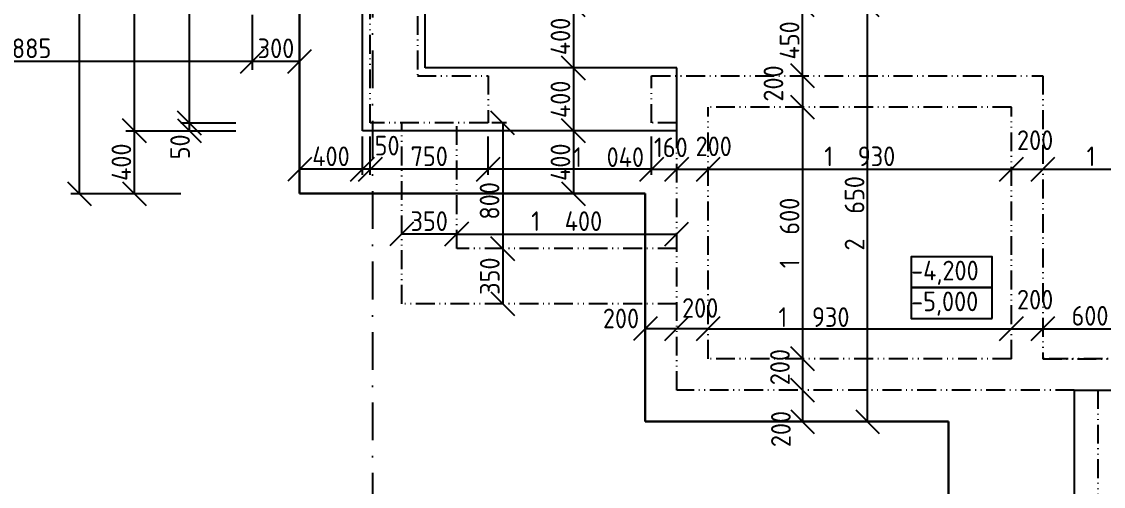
# Model space of a CAD drawing. Extents: x 4511820 to 5180432, y -1526536 to -944957.
# Drawn here: x 4987152 to 4994036, y -1490930 to -1487974 of the extents above; entities that cross this region are included whole.
import ezdxf

# ---------------------------------------------------------------- set-up
doc = ezdxf.new("R2010")
doc.units = 0
doc.header["$MEASUREMENT"] = 0
doc.linetypes.add('ACAD_ISO12W100', pattern=[22, 12, -3, 0.5, -3, 0.5, -3])
doc.linetypes.add('BODKOCIARKOVANA_3', pattern=[5.6, 3, -1.3, 0, -1.3])
doc.layers.get('0').update_dxf_attribs({"linetype": 'CONTINUOUS'})
doc.layers.get('Defpoints').update_dxf_attribs({"color": 61, "linetype": 'CONTINUOUS'})
for name, color, linetype in [('KÓTY', 4, 'CONTINUOUS'), ('MÚRY', 1, 'CONTINUOUS'), ('osi', 253, 'CONTINUOUS'), ('TENKÁ', 7, 'CONTINUOUS')]:
    doc.layers.add(name, color=color, linetype=linetype)
doc.styles.add('STYLE1', font='isocp.shx')
doc.dimstyles.new('STANDARD-50', dxfattribs={"dimtxt": 125, "dimasz": 150, "dimexe": 10, "dimexo": 200, "dimgap": 20, "dimtad": 1, "dimdsep": 46, "dimlunit": 6, "dimtxsty": 'STYLE1', "dimblk1": 'OBLIQUE', "dimblk2": 'OBLIQUE', "dimsah": 1, "dimcen": 2.5, "dimse1": 1, "dimse2": 1, "dimadec": 0, "dimazin": 0, "dimtfac": 1, "dimtmove": 1, "dimatfit": 3, "dimldrblk": 'OBLIQUE', "dimfxl": 1, "dimtolj": 1, "dimtzin": 0, "dimarcsym": 0})

# ---------------------------------------------------------------- blocks, each defined once
blk = doc.blocks.new('_OBLIQUE')
at = {"color": 0, "linetype": 'ByBlock'}
blk.add_line((-0.5, -0.5), (0.5, 0.5), dxfattribs=at)
blk = doc.blocks.new('*D43003')
at = {"layer": 'Defpoints', "color": 0}
for p in [(4986736, -1487018), (4988621, -1487018), (4988621, -1488226)]:
    blk.add_point(p, dxfattribs=at)
at = {"layer": 'KÓTY', "color": 0, "lineweight": -2}
blk.add_line((4986736, -1488226), (4988621, -1488226), dxfattribs=at)
at = {"layer": 'KÓTY', "color": 0, "linetype": 'ByBlock', "lineweight": -2, "xscale": 150, "yscale": 150, "zscale": 150, "rotation": 180}
blk.add_blockref('_OBLIQUE', (4986736, -1488226), dxfattribs=at)
at = {"layer": 'KÓTY', "color": 0, "linetype": 'ByBlock', "lineweight": -2, "xscale": 150, "yscale": 150, "zscale": 150}
blk.add_blockref('_OBLIQUE', (4988621, -1488226), dxfattribs=at)
at = {"layer": 'KÓTY', "color": 0, "insert": (4987109, -1488143.5), "char_height": 125, "attachment_point": 5, "style": 'STYLE1'}
blk.add_mtext('\\A1;1ﾠ885', dxfattribs=at)
blk = doc.blocks.new('*D43004')
at = {"layer": 'Defpoints', "color": 0}
for p in [(4988621, -1487018), (4988921, -1487018), (4988921, -1488226)]:
    blk.add_point(p, dxfattribs=at)
at = {"layer": 'KÓTY', "color": 0, "lineweight": -2}
blk.add_line((4988621, -1488226), (4988921, -1488226), dxfattribs=at)
at = {"layer": 'KÓTY', "color": 0, "linetype": 'ByBlock', "lineweight": -2, "xscale": 150, "yscale": 150, "zscale": 150, "rotation": 180}
blk.add_blockref('_OBLIQUE', (4988621, -1488226), dxfattribs=at)
at = {"layer": 'KÓTY', "color": 0, "linetype": 'ByBlock', "lineweight": -2, "xscale": 150, "yscale": 150, "zscale": 150}
blk.add_blockref('_OBLIQUE', (4988921, -1488226), dxfattribs=at)
at = {"layer": 'KÓTY', "color": 0, "insert": (4988771, -1488143.5), "char_height": 125, "attachment_point": 5, "style": 'STYLE1'}
blk.add_mtext('\\A1;300', dxfattribs=at)
blk = doc.blocks.new('*D43010')
at = {"layer": 'Defpoints', "color": 0}
for p in [(4988578.5, -1487018), (4987519.5, -1489068), (4988578.5, -1489068)]:
    blk.add_point(p, dxfattribs=at)
at = {"layer": 'KÓTY', "color": 0, "lineweight": -2}
blk.add_line((4987519.5, -1487018), (4987519.5, -1489068), dxfattribs=at)
at = {"layer": 'KÓTY', "color": 0, "linetype": 'ByBlock', "lineweight": -2, "xscale": 150, "yscale": 150, "zscale": 150}
for p, rotation in [((4987519.5, -1487018), 90), ((4987519.5, -1489068), 270)]:
    blk.add_blockref('_OBLIQUE', p, dxfattribs=dict(at, rotation=rotation))
at = {"layer": 'KÓTY', "color": 0, "insert": (4987437, -1487530), "char_height": 125, "attachment_point": 5, "rotation": 90, "style": 'STYLE1'}
blk.add_mtext('\\A1;2ﾠ050', dxfattribs=at)
blk = doc.blocks.new('*D43019')
at = {"layer": 'Defpoints', "color": 0}
for p in [(4992535, -1487868), (4993051, -1487868), (4993051, -1490518)]:
    blk.add_point(p, dxfattribs=at)
at = {"layer": 'KÓTY', "color": 0, "lineweight": -2}
blk.add_line((4992535, -1490518), (4992535, -1487868), dxfattribs=at)
at = {"layer": 'KÓTY', "color": 0, "linetype": 'ByBlock', "lineweight": -2, "xscale": 150, "yscale": 150, "zscale": 150}
for p, rotation in [((4992535, -1487868), 90), ((4992535, -1490518), 270)]:
    blk.add_blockref('_OBLIQUE', p, dxfattribs=dict(at, rotation=rotation))
at = {"layer": 'KÓTY', "color": 0, "insert": (4992452.5, -1489193), "char_height": 125, "attachment_point": 5, "rotation": 90, "style": 'STYLE1'}
blk.add_mtext('\\A1;2ﾠ650', dxfattribs=at)
blk = doc.blocks.new('*D43023')
at = {"layer": 'Defpoints', "color": 0}
for p in [(4989321, -1482968), (4987869.5, -1488668), (4989321, -1488668)]:
    blk.add_point(p, dxfattribs=at)
at = {"layer": 'KÓTY', "color": 0, "lineweight": -2}
blk.add_line((4987869.5, -1482968), (4987869.5, -1488668), dxfattribs=at)
at = {"layer": 'KÓTY', "color": 0, "linetype": 'ByBlock', "lineweight": -2, "xscale": 150, "yscale": 150, "zscale": 150}
for p, rotation in [((4987869.5, -1482968), 90), ((4987869.5, -1488668), 270)]:
    blk.add_blockref('_OBLIQUE', p, dxfattribs=dict(at, rotation=rotation))
at = {"layer": 'KÓTY', "color": 0, "insert": (4987787, -1485818), "char_height": 125, "attachment_point": 5, "rotation": 90, "style": 'STYLE1'}
blk.add_mtext('\\A1;5ﾠ700', dxfattribs=at)
blk = doc.blocks.new('*D43024')
at = {"layer": 'Defpoints', "color": 0}
for p in [(4989321, -1488668), (4987869.5, -1489068), (4989321, -1489068)]:
    blk.add_point(p, dxfattribs=at)
at = {"layer": 'KÓTY', "color": 0, "lineweight": -2}
blk.add_line((4987869.5, -1488668), (4987869.5, -1489068), dxfattribs=at)
at = {"layer": 'KÓTY', "color": 0, "linetype": 'ByBlock', "lineweight": -2, "xscale": 150, "yscale": 150, "zscale": 150}
for p, rotation in [((4987869.5, -1488668), 90), ((4987869.5, -1489068), 270)]:
    blk.add_blockref('_OBLIQUE', p, dxfattribs=dict(at, rotation=rotation))
at = {"layer": 'KÓTY', "color": 0, "insert": (4987787, -1488868), "char_height": 125, "attachment_point": 5, "rotation": 90, "style": 'STYLE1'}
blk.add_mtext('\\A1;400', dxfattribs=at)
blk = doc.blocks.new('*D43025')
at = {"layer": 'Defpoints', "color": 0}
for p in [(4989371, -1486118), (4988219.5, -1488618), (4989371, -1488618)]:
    blk.add_point(p, dxfattribs=at)
at = {"layer": 'KÓTY', "color": 0, "lineweight": -2}
blk.add_line((4988219.5, -1486118), (4988219.5, -1488618), dxfattribs=at)
at = {"layer": 'KÓTY', "color": 0, "linetype": 'ByBlock', "lineweight": -2, "xscale": 150, "yscale": 150, "zscale": 150}
for p, rotation in [((4988219.5, -1486118), 90), ((4988219.5, -1488618), 270)]:
    blk.add_blockref('_OBLIQUE', p, dxfattribs=dict(at, rotation=rotation))
at = {"layer": 'KÓTY', "color": 0, "insert": (4988137, -1487368), "char_height": 125, "attachment_point": 5, "rotation": 90, "style": 'STYLE1'}
blk.add_mtext('\\A1;2ﾠ500', dxfattribs=at)
blk = doc.blocks.new('*D43028')
at = {"layer": 'Defpoints', "color": 0}
for p in [(4989371, -1488618), (4988219.5, -1488668), (4989371, -1488668)]:
    blk.add_point(p, dxfattribs=at)
at = {"layer": 'KÓTY', "color": 0, "lineweight": -2}
blk.add_line((4988219.5, -1488618), (4988219.5, -1488668), dxfattribs=at)
at = {"layer": 'KÓTY', "color": 0, "linetype": 'ByBlock', "lineweight": -2, "xscale": 150, "yscale": 150, "zscale": 150}
for p, rotation in [((4988219.5, -1488618), 90), ((4988219.5, -1488668), 270)]:
    blk.add_blockref('_OBLIQUE', p, dxfattribs=dict(at, rotation=rotation))
at = {"layer": 'KÓTY', "color": 0, "insert": (4988160.5, -1488770.5), "char_height": 125, "attachment_point": 5, "rotation": 90, "style": 'STYLE1'}
blk.add_mtext('\\A1;50', dxfattribs=at)
blk = doc.blocks.new('*D43060')
at = {"layer": 'Defpoints', "color": 0}
for p in [(4990663.5, -1487868), (4990663.5, -1488268), (4990663.5, -1488268)]:
    blk.add_point(p, dxfattribs=at)
at = {"layer": 'KÓTY', "color": 0, "lineweight": -2}
blk.add_line((4990663.5, -1487868), (4990663.5, -1488268), dxfattribs=at)
at = {"layer": 'KÓTY', "color": 0, "linetype": 'ByBlock', "lineweight": -2, "xscale": 150, "yscale": 150, "zscale": 150}
for p, rotation in [((4990663.5, -1487868), 90), ((4990663.5, -1488268), 270)]:
    blk.add_blockref('_OBLIQUE', p, dxfattribs=dict(at, rotation=rotation))
at = {"layer": 'KÓTY', "color": 0, "insert": (4990581, -1488068), "char_height": 125, "attachment_point": 5, "rotation": 90, "style": 'STYLE1'}
blk.add_mtext('\\A1;400', dxfattribs=at)
blk = doc.blocks.new('*D43061')
at = {"layer": 'Defpoints', "color": 0}
for p in [(4990663.5, -1488268), (4990663.5, -1488668), (4990663.5, -1488668)]:
    blk.add_point(p, dxfattribs=at)
at = {"layer": 'KÓTY', "color": 0, "lineweight": -2}
blk.add_line((4990663.5, -1488268), (4990663.5, -1488668), dxfattribs=at)
at = {"layer": 'KÓTY', "color": 0, "linetype": 'ByBlock', "lineweight": -2, "xscale": 150, "yscale": 150, "zscale": 150}
for p, rotation in [((4990663.5, -1488268), 90), ((4990663.5, -1488668), 270)]:
    blk.add_blockref('_OBLIQUE', p, dxfattribs=dict(at, rotation=rotation))
at = {"layer": 'KÓTY', "color": 0, "insert": (4990581, -1488468), "char_height": 125, "attachment_point": 5, "rotation": 90, "style": 'STYLE1'}
blk.add_mtext('\\A1;400', dxfattribs=at)
blk = doc.blocks.new('*D43062')
at = {"layer": 'Defpoints', "color": 0}
for p in [(4990663.5, -1488668), (4990663.5, -1489068), (4990663.5, -1489068)]:
    blk.add_point(p, dxfattribs=at)
at = {"layer": 'KÓTY', "color": 0, "lineweight": -2}
blk.add_line((4990663.5, -1488668), (4990663.5, -1489068), dxfattribs=at)
at = {"layer": 'KÓTY', "color": 0, "linetype": 'ByBlock', "lineweight": -2, "xscale": 150, "yscale": 150, "zscale": 150}
for p, rotation in [((4990663.5, -1488668), 90), ((4990663.5, -1489068), 270)]:
    blk.add_blockref('_OBLIQUE', p, dxfattribs=dict(at, rotation=rotation))
at = {"layer": 'KÓTY', "color": 0, "insert": (4990581, -1488868), "char_height": 125, "attachment_point": 5, "rotation": 90, "style": 'STYLE1'}
blk.add_mtext('\\A1;400', dxfattribs=at)
blk = doc.blocks.new('*D43063')
at = {"layer": 'Defpoints', "color": 0}
for p in [(4992535, -1488318), (4992121.5, -1488518), (4992535, -1488518)]:
    blk.add_point(p, dxfattribs=at)
at = {"layer": 'KÓTY', "color": 0, "lineweight": -2}
blk.add_line((4992121.5, -1488318), (4992121.5, -1488518), dxfattribs=at)
at = {"layer": 'KÓTY', "color": 0, "linetype": 'ByBlock', "lineweight": -2, "xscale": 150, "yscale": 150, "zscale": 150}
for p, rotation in [((4992121.5, -1488318), 90), ((4992121.5, -1488518), 270)]:
    blk.add_blockref('_OBLIQUE', p, dxfattribs=dict(at, rotation=rotation))
at = {"layer": 'KÓTY', "color": 0, "insert": (4991936.5, -1488367.2), "char_height": 125, "attachment_point": 5, "rotation": 90, "style": 'STYLE1'}
blk.add_mtext('\\A1;200', dxfattribs=at)
blk = doc.blocks.new('*D43064')
at = {"layer": 'Defpoints', "color": 0}
for p in [(4992121.5, -1488518), (4992121.5, -1490118), (4992121.5, -1490118)]:
    blk.add_point(p, dxfattribs=at)
at = {"layer": 'KÓTY', "color": 0, "lineweight": -2}
blk.add_line((4992121.5, -1488518), (4992121.5, -1490118), dxfattribs=at)
at = {"layer": 'KÓTY', "color": 0, "linetype": 'ByBlock', "lineweight": -2, "xscale": 150, "yscale": 150, "zscale": 150}
for p, rotation in [((4992121.5, -1488518), 90), ((4992121.5, -1490118), 270)]:
    blk.add_blockref('_OBLIQUE', p, dxfattribs=dict(at, rotation=rotation))
at = {"layer": 'KÓTY', "color": 0, "insert": (4992038.957367, -1489318), "char_height": 125, "attachment_point": 5, "rotation": 90, "style": 'STYLE1'}
blk.add_mtext('\\A1;1ﾠ600', dxfattribs=at)
blk = doc.blocks.new('*D43065')
at = {"layer": 'Defpoints', "color": 0}
for p in [(4992121.5, -1490118), (4992121.5, -1490318), (4992121.5, -1490318)]:
    blk.add_point(p, dxfattribs=at)
at = {"layer": 'KÓTY', "color": 0, "lineweight": -2}
blk.add_line((4992121.5, -1490118), (4992121.5, -1490318), dxfattribs=at)
at = {"layer": 'KÓTY', "color": 0, "linetype": 'ByBlock', "lineweight": -2, "xscale": 150, "yscale": 150, "zscale": 150}
for p, rotation in [((4992121.5, -1490118), 90), ((4992121.5, -1490318), 270)]:
    blk.add_blockref('_OBLIQUE', p, dxfattribs=dict(at, rotation=rotation))
at = {"layer": 'KÓTY', "color": 0, "insert": (4991978, -1490171.5), "char_height": 125, "attachment_point": 5, "rotation": 90, "style": 'STYLE1'}
blk.add_mtext('\\A1;200', dxfattribs=at)
blk = doc.blocks.new('*D43066')
at = {"layer": 'Defpoints', "color": 0}
for p in [(4991321, -1490318), (4991321, -1490518), (4992121.5, -1490518)]:
    blk.add_point(p, dxfattribs=at)
at = {"layer": 'KÓTY', "color": 0, "lineweight": -2}
blk.add_line((4992121.5, -1490318), (4992121.5, -1490518), dxfattribs=at)
at = {"layer": 'KÓTY', "color": 0, "linetype": 'ByBlock', "lineweight": -2, "xscale": 150, "yscale": 150, "zscale": 150}
for p, rotation in [((4992121.5, -1490318), 90), ((4992121.5, -1490518), 270)]:
    blk.add_blockref('_OBLIQUE', p, dxfattribs=dict(at, rotation=rotation))
at = {"layer": 'KÓTY', "color": 0, "insert": (4991984, -1490565.5), "char_height": 125, "attachment_point": 5, "rotation": 90, "style": 'STYLE1'}
blk.add_mtext('\\A1;200', dxfattribs=at)
blk = doc.blocks.new('*D43067')
at = {"layer": 'Defpoints', "color": 0}
for p in [(4992121.5, -1487868), (4992161, -1487868), (4992161, -1488318)]:
    blk.add_point(p, dxfattribs=at)
at = {"layer": 'KÓTY', "color": 0, "lineweight": -2}
blk.add_line((4992121.5, -1488318), (4992121.5, -1487868), dxfattribs=at)
at = {"layer": 'KÓTY', "color": 0, "linetype": 'ByBlock', "lineweight": -2, "xscale": 150, "yscale": 150, "zscale": 150}
for p, rotation in [((4992121.5, -1487868), 90), ((4992121.5, -1488318), 270)]:
    blk.add_blockref('_OBLIQUE', p, dxfattribs=dict(at, rotation=rotation))
at = {"layer": 'KÓTY', "color": 0, "insert": (4992039, -1488093), "char_height": 125, "attachment_point": 5, "rotation": 90, "style": 'STYLE1'}
blk.add_mtext('\\A1;450', dxfattribs=at)
blk = doc.blocks.new('*D43091')
at = {"layer": 'Defpoints', "color": 0}
for p in [(4991521, -1488518), (4993451, -1488518), (4993451, -1488913)]:
    blk.add_point(p, dxfattribs=at)
at = {"layer": 'KÓTY', "color": 0, "lineweight": -2}
blk.add_line((4991521, -1488913), (4993451, -1488913), dxfattribs=at)
at = {"layer": 'KÓTY', "color": 0, "linetype": 'ByBlock', "lineweight": -2, "xscale": 150, "yscale": 150, "zscale": 150, "rotation": 180}
blk.add_blockref('_OBLIQUE', (4991521, -1488913), dxfattribs=at)
at = {"layer": 'KÓTY', "color": 0, "linetype": 'ByBlock', "lineweight": -2, "xscale": 150, "yscale": 150, "zscale": 150}
blk.add_blockref('_OBLIQUE', (4993451, -1488913), dxfattribs=at)
at = {"layer": 'KÓTY', "color": 0, "insert": (4992486, -1488830.457367), "char_height": 125, "attachment_point": 5, "style": 'STYLE1'}
blk.add_mtext('\\A1;1ﾠ930', dxfattribs=at)
blk = doc.blocks.new('*D43092')
at = {"layer": 'Defpoints', "color": 0}
for p in [(4993451, -1488913), (4993651, -1488913), (4993651, -1488913)]:
    blk.add_point(p, dxfattribs=at)
at = {"layer": 'KÓTY', "color": 0, "lineweight": -2}
blk.add_line((4993451, -1488913), (4993651, -1488913), dxfattribs=at)
at = {"layer": 'KÓTY', "color": 0, "linetype": 'ByBlock', "lineweight": -2, "xscale": 150, "yscale": 150, "zscale": 150, "rotation": 180}
blk.add_blockref('_OBLIQUE', (4993451, -1488913), dxfattribs=at)
at = {"layer": 'KÓTY', "color": 0, "linetype": 'ByBlock', "lineweight": -2, "xscale": 150, "yscale": 150, "zscale": 150}
blk.add_blockref('_OBLIQUE', (4993651, -1488913), dxfattribs=at)
at = {"layer": 'KÓTY', "color": 0, "insert": (4993601.8, -1488728), "char_height": 125, "attachment_point": 5, "style": 'STYLE1'}
blk.add_mtext('\\A1;200', dxfattribs=at)
blk = doc.blocks.new('*D43093')
at = {"layer": 'Defpoints', "color": 0}
for p in [(4993651, -1488913), (4994651, -1488913), (4994651, -1488913)]:
    blk.add_point(p, dxfattribs=at)
at = {"layer": 'KÓTY', "color": 0, "lineweight": -2}
blk.add_line((4993651, -1488913), (4994651, -1488913), dxfattribs=at)
at = {"layer": 'KÓTY', "color": 0, "linetype": 'ByBlock', "lineweight": -2, "xscale": 150, "yscale": 150, "zscale": 150, "rotation": 180}
blk.add_blockref('_OBLIQUE', (4993651, -1488913), dxfattribs=at)
at = {"layer": 'KÓTY', "color": 0, "linetype": 'ByBlock', "lineweight": -2, "xscale": 150, "yscale": 150, "zscale": 150}
blk.add_blockref('_OBLIQUE', (4994651, -1488913), dxfattribs=at)
at = {"layer": 'KÓTY', "color": 0, "insert": (4994151, -1488830.5), "char_height": 125, "attachment_point": 5, "style": 'STYLE1'}
blk.add_mtext('\\A1;1ﾠ000', dxfattribs=at)
blk = doc.blocks.new('*D43095')
at = {"layer": 'Defpoints', "color": 0}
for p in [(4989921, -1488618), (4989921, -1489418), (4990214, -1489418)]:
    blk.add_point(p, dxfattribs=at)
at = {"layer": 'KÓTY', "color": 0, "lineweight": -2}
blk.add_line((4990214, -1488618), (4990214, -1489418), dxfattribs=at)
at = {"layer": 'KÓTY', "color": 0, "linetype": 'ByBlock', "lineweight": -2, "xscale": 150, "yscale": 150, "zscale": 150}
for p, rotation in [((4990214, -1488618), 90), ((4990214, -1489418), 270)]:
    blk.add_blockref('_OBLIQUE', p, dxfattribs=dict(at, rotation=rotation))
at = {"layer": 'KÓTY', "color": 0, "insert": (4990130, -1489114), "char_height": 125, "attachment_point": 5, "rotation": 90, "style": 'STYLE1'}
blk.add_mtext('\\A1;800', dxfattribs=at)
blk = doc.blocks.new('*D43096')
at = {"layer": 'Defpoints', "color": 0}
for p in [(4990214, -1489418), (4990214, -1489768), (4990214, -1489768)]:
    blk.add_point(p, dxfattribs=at)
at = {"layer": 'KÓTY', "color": 0, "lineweight": -2}
blk.add_line((4990214, -1489418), (4990214, -1489768), dxfattribs=at)
at = {"layer": 'KÓTY', "color": 0, "linetype": 'ByBlock', "lineweight": -2, "xscale": 150, "yscale": 150, "zscale": 150}
for p, rotation in [((4990214, -1489418), 90), ((4990214, -1489768), 270)]:
    blk.add_blockref('_OBLIQUE', p, dxfattribs=dict(at, rotation=rotation))
at = {"layer": 'KÓTY', "color": 0, "insert": (4990131.5, -1489593), "char_height": 125, "attachment_point": 5, "rotation": 90, "style": 'STYLE1'}
blk.add_mtext('\\A1;350', dxfattribs=at)
blk = doc.blocks.new('*D43097')
at = {"layer": 'Defpoints', "color": 0}
for p in [(4991321, -1489325.5), (4989921, -1489418), (4991321, -1489418)]:
    blk.add_point(p, dxfattribs=at)
at = {"layer": 'KÓTY', "color": 0, "lineweight": -2}
blk.add_line((4989921, -1489325.5), (4991321, -1489325.5), dxfattribs=at)
at = {"layer": 'KÓTY', "color": 0, "linetype": 'ByBlock', "lineweight": -2, "xscale": 150, "yscale": 150, "zscale": 150, "rotation": 180}
blk.add_blockref('_OBLIQUE', (4989921, -1489325.5), dxfattribs=at)
at = {"layer": 'KÓTY', "color": 0, "linetype": 'ByBlock', "lineweight": -2, "xscale": 150, "yscale": 150, "zscale": 150}
blk.add_blockref('_OBLIQUE', (4991321, -1489325.5), dxfattribs=at)
at = {"layer": 'KÓTY', "color": 0, "insert": (4990621, -1489242.957367), "char_height": 125, "attachment_point": 5, "style": 'STYLE1'}
blk.add_mtext('\\A1;1ﾠ400', dxfattribs=at)
blk = doc.blocks.new('*D43098')
at = {"layer": 'Defpoints', "color": 0}
for p in [(4989571, -1489325.5), (4989571, -1489325.5), (4989921, -1489325.5)]:
    blk.add_point(p, dxfattribs=at)
at = {"layer": 'KÓTY', "color": 0, "lineweight": -2}
blk.add_line((4989921, -1489325.5), (4989571, -1489325.5), dxfattribs=at)
at = {"layer": 'KÓTY', "color": 0, "linetype": 'ByBlock', "lineweight": -2, "xscale": 150, "yscale": 150, "zscale": 150, "rotation": 180}
blk.add_blockref('_OBLIQUE', (4989571, -1489325.5), dxfattribs=at)
at = {"layer": 'KÓTY', "color": 0, "linetype": 'ByBlock', "lineweight": -2, "xscale": 150, "yscale": 150, "zscale": 150}
blk.add_blockref('_OBLIQUE', (4989921, -1489325.5), dxfattribs=at)
at = {"layer": 'KÓTY', "color": 0, "insert": (4989746, -1489243), "char_height": 125, "attachment_point": 5, "style": 'STYLE1'}
blk.add_mtext('\\A1;350', dxfattribs=at)
blk = doc.blocks.new('*D43099')
at = {"layer": 'Defpoints', "color": 0}
for p in [(4991321, -1488668), (4991521, -1488668), (4991521, -1488913)]:
    blk.add_point(p, dxfattribs=at)
at = {"layer": 'KÓTY', "color": 0, "lineweight": -2}
blk.add_line((4991321, -1488913), (4991521, -1488913), dxfattribs=at)
at = {"layer": 'KÓTY', "color": 0, "linetype": 'ByBlock', "lineweight": -2, "xscale": 150, "yscale": 150, "zscale": 150, "rotation": 180}
blk.add_blockref('_OBLIQUE', (4991321, -1488913), dxfattribs=at)
at = {"layer": 'KÓTY', "color": 0, "linetype": 'ByBlock', "lineweight": -2, "xscale": 150, "yscale": 150, "zscale": 150}
blk.add_blockref('_OBLIQUE', (4991521, -1488913), dxfattribs=at)
at = {"layer": 'KÓTY', "color": 0, "insert": (4991556.5, -1488767), "char_height": 125, "attachment_point": 5, "style": 'STYLE1'}
blk.add_mtext('\\A1;200', dxfattribs=at)
blk = doc.blocks.new('*D43100')
at = {"layer": 'Defpoints', "color": 0}
for p in [(4991161, -1488618), (4991321, -1488618), (4991321, -1488913)]:
    blk.add_point(p, dxfattribs=at)
at = {"layer": 'KÓTY', "color": 0, "lineweight": -2}
blk.add_line((4991161, -1488913), (4991321, -1488913), dxfattribs=at)
at = {"layer": 'KÓTY', "color": 0, "linetype": 'ByBlock', "lineweight": -2, "xscale": 150, "yscale": 150, "zscale": 150, "rotation": 180}
blk.add_blockref('_OBLIQUE', (4991161, -1488913), dxfattribs=at)
at = {"layer": 'KÓTY', "color": 0, "linetype": 'ByBlock', "lineweight": -2, "xscale": 150, "yscale": 150, "zscale": 150}
blk.add_blockref('_OBLIQUE', (4991321, -1488913), dxfattribs=at)
at = {"layer": 'KÓTY', "color": 0, "insert": (4991283.5, -1488773.5), "char_height": 125, "attachment_point": 5, "style": 'STYLE1'}
blk.add_mtext('\\A1;160', dxfattribs=at)
blk = doc.blocks.new('*D43101')
at = {"layer": 'Defpoints', "color": 0}
for p in [(4990121, -1488618), (4991161, -1488618), (4990121, -1488913)]:
    blk.add_point(p, dxfattribs=at)
at = {"layer": 'KÓTY', "color": 0, "lineweight": -2}
blk.add_line((4991161, -1488913), (4990121, -1488913), dxfattribs=at)
at = {"layer": 'KÓTY', "color": 0, "linetype": 'ByBlock', "lineweight": -2, "xscale": 150, "yscale": 150, "zscale": 150, "rotation": 180}
blk.add_blockref('_OBLIQUE', (4990121, -1488913), dxfattribs=at)
at = {"layer": 'KÓTY', "color": 0, "linetype": 'ByBlock', "lineweight": -2, "xscale": 150, "yscale": 150, "zscale": 150}
blk.add_blockref('_OBLIQUE', (4991161, -1488913), dxfattribs=at)
at = {"layer": 'KÓTY', "color": 0, "insert": (4990887.5, -1488835.957367), "char_height": 125, "attachment_point": 5, "style": 'STYLE1'}
blk.add_mtext('\\A1;1ﾠ040', dxfattribs=at)
blk = doc.blocks.new('*D43102')
at = {"layer": 'Defpoints', "color": 0}
for p in [(4989371, -1488618), (4990121, -1488618), (4989371, -1488913)]:
    blk.add_point(p, dxfattribs=at)
at = {"layer": 'KÓTY', "color": 0, "lineweight": -2}
blk.add_line((4990121, -1488913), (4989371, -1488913), dxfattribs=at)
at = {"layer": 'KÓTY', "color": 0, "linetype": 'ByBlock', "lineweight": -2, "xscale": 150, "yscale": 150, "zscale": 150, "rotation": 180}
blk.add_blockref('_OBLIQUE', (4989371, -1488913), dxfattribs=at)
at = {"layer": 'KÓTY', "color": 0, "linetype": 'ByBlock', "lineweight": -2, "xscale": 150, "yscale": 150, "zscale": 150}
blk.add_blockref('_OBLIQUE', (4990121, -1488913), dxfattribs=at)
at = {"layer": 'KÓTY', "color": 0, "insert": (4989746, -1488830.5), "char_height": 125, "attachment_point": 5, "style": 'STYLE1'}
blk.add_mtext('\\A1;750', dxfattribs=at)
blk = doc.blocks.new('*D43103')
at = {"layer": 'Defpoints', "color": 0}
for p in [(4989321, -1488618), (4989371, -1488618), (4989321, -1488913)]:
    blk.add_point(p, dxfattribs=at)
at = {"layer": 'KÓTY', "color": 0, "lineweight": -2}
blk.add_line((4989371, -1488913), (4989321, -1488913), dxfattribs=at)
at = {"layer": 'KÓTY', "color": 0, "linetype": 'ByBlock', "lineweight": -2, "xscale": 150, "yscale": 150, "zscale": 150, "rotation": 180}
blk.add_blockref('_OBLIQUE', (4989321, -1488913), dxfattribs=at)
at = {"layer": 'KÓTY', "color": 0, "linetype": 'ByBlock', "lineweight": -2, "xscale": 150, "yscale": 150, "zscale": 150}
blk.add_blockref('_OBLIQUE', (4989371, -1488913), dxfattribs=at)
at = {"layer": 'KÓTY', "color": 0, "insert": (4989478, -1488762.5), "char_height": 125, "attachment_point": 5, "style": 'STYLE1'}
blk.add_mtext('\\A1;50', dxfattribs=at)
blk = doc.blocks.new('*D43104')
at = {"layer": 'Defpoints', "color": 0}
for p in [(4988921, -1488668), (4989321, -1488668), (4988921, -1488913)]:
    blk.add_point(p, dxfattribs=at)
at = {"layer": 'KÓTY', "color": 0, "lineweight": -2}
blk.add_line((4989321, -1488913), (4988921, -1488913), dxfattribs=at)
at = {"layer": 'KÓTY', "color": 0, "linetype": 'ByBlock', "lineweight": -2, "xscale": 150, "yscale": 150, "zscale": 150, "rotation": 180}
blk.add_blockref('_OBLIQUE', (4988921, -1488913), dxfattribs=at)
at = {"layer": 'KÓTY', "color": 0, "linetype": 'ByBlock', "lineweight": -2, "xscale": 150, "yscale": 150, "zscale": 150}
blk.add_blockref('_OBLIQUE', (4989321, -1488913), dxfattribs=at)
at = {"layer": 'KÓTY', "color": 0, "insert": (4989121, -1488830.5), "char_height": 125, "attachment_point": 5, "style": 'STYLE1'}
blk.add_mtext('\\A1;400', dxfattribs=at)
blk = doc.blocks.new('*D43105')
at = {"layer": 'Defpoints', "color": 0}
for p in [(4993451, -1489927.5), (4991521, -1490118), (4993451, -1490118)]:
    blk.add_point(p, dxfattribs=at)
at = {"layer": 'KÓTY', "color": 0, "lineweight": -2}
blk.add_line((4991521, -1489927.5), (4993451, -1489927.5), dxfattribs=at)
at = {"layer": 'KÓTY', "color": 0, "linetype": 'ByBlock', "lineweight": -2, "xscale": 150, "yscale": 150, "zscale": 150, "rotation": 180}
blk.add_blockref('_OBLIQUE', (4991521, -1489927.5), dxfattribs=at)
at = {"layer": 'KÓTY', "color": 0, "linetype": 'ByBlock', "lineweight": -2, "xscale": 150, "yscale": 150, "zscale": 150}
blk.add_blockref('_OBLIQUE', (4993451, -1489927.5), dxfattribs=at)
at = {"layer": 'KÓTY', "color": 0, "insert": (4992194.5, -1489853.457367), "char_height": 125, "attachment_point": 5, "style": 'STYLE1'}
blk.add_mtext('\\A1;1ﾠ930', dxfattribs=at)
blk = doc.blocks.new('*D43106')
at = {"layer": 'Defpoints', "color": 0}
for p in [(4993651, -1489927.5), (4993451, -1490118), (4993651, -1490118)]:
    blk.add_point(p, dxfattribs=at)
at = {"layer": 'KÓTY', "color": 0, "lineweight": -2}
blk.add_line((4993451, -1489927.5), (4993651, -1489927.5), dxfattribs=at)
at = {"layer": 'KÓTY', "color": 0, "linetype": 'ByBlock', "lineweight": -2, "xscale": 150, "yscale": 150, "zscale": 150, "rotation": 180}
blk.add_blockref('_OBLIQUE', (4993451, -1489927.5), dxfattribs=at)
at = {"layer": 'KÓTY', "color": 0, "linetype": 'ByBlock', "lineweight": -2, "xscale": 150, "yscale": 150, "zscale": 150}
blk.add_blockref('_OBLIQUE', (4993651, -1489927.5), dxfattribs=at)
at = {"layer": 'KÓTY', "color": 0, "insert": (4993601.8, -1489742.5), "char_height": 125, "attachment_point": 5, "style": 'STYLE1'}
blk.add_mtext('\\A1;200', dxfattribs=at)
blk = doc.blocks.new('*D43107')
at = {"layer": 'Defpoints', "color": 0}
for p in [(4994251, -1489927.5), (4993651, -1490118), (4994251, -1490118)]:
    blk.add_point(p, dxfattribs=at)
at = {"layer": 'KÓTY', "color": 0, "lineweight": -2}
blk.add_line((4993651, -1489927.5), (4994251, -1489927.5), dxfattribs=at)
at = {"layer": 'KÓTY', "color": 0, "linetype": 'ByBlock', "lineweight": -2, "xscale": 150, "yscale": 150, "zscale": 150, "rotation": 180}
blk.add_blockref('_OBLIQUE', (4993651, -1489927.5), dxfattribs=at)
at = {"layer": 'KÓTY', "color": 0, "linetype": 'ByBlock', "lineweight": -2, "xscale": 150, "yscale": 150, "zscale": 150}
blk.add_blockref('_OBLIQUE', (4994251, -1489927.5), dxfattribs=at)
at = {"layer": 'KÓTY', "color": 0, "insert": (4993951, -1489845), "char_height": 125, "attachment_point": 5, "style": 'STYLE1'}
blk.add_mtext('\\A1;600', dxfattribs=at)
blk = doc.blocks.new('*D43109')
at = {"layer": 'Defpoints', "color": 0}
for p in [(4991321, -1489927.5), (4991321, -1489927.5), (4991521, -1489927.5)]:
    blk.add_point(p, dxfattribs=at)
at = {"layer": 'KÓTY', "color": 0, "lineweight": -2}
blk.add_line((4991521, -1489927.5), (4991321, -1489927.5), dxfattribs=at)
at = {"layer": 'KÓTY', "color": 0, "linetype": 'ByBlock', "lineweight": -2, "xscale": 150, "yscale": 150, "zscale": 150, "rotation": 180}
blk.add_blockref('_OBLIQUE', (4991321, -1489927.5), dxfattribs=at)
at = {"layer": 'KÓTY', "color": 0, "linetype": 'ByBlock', "lineweight": -2, "xscale": 150, "yscale": 150, "zscale": 150}
blk.add_blockref('_OBLIQUE', (4991521, -1489927.5), dxfattribs=at)
at = {"layer": 'KÓTY', "color": 0, "insert": (4991470.5, -1489795.5), "char_height": 125, "attachment_point": 5, "style": 'STYLE1'}
blk.add_mtext('\\A1;200', dxfattribs=at)
blk = doc.blocks.new('*D43110')
at = {"layer": 'Defpoints', "color": 0}
for p in [(4991121, -1489927.5), (4991121, -1489927.5), (4991321, -1489927.5)]:
    blk.add_point(p, dxfattribs=at)
at = {"layer": 'KÓTY', "color": 0, "lineweight": -2}
blk.add_line((4991321, -1489927.5), (4991121, -1489927.5), dxfattribs=at)
at = {"layer": 'KÓTY', "color": 0, "linetype": 'ByBlock', "lineweight": -2, "xscale": 150, "yscale": 150, "zscale": 150, "rotation": 180}
blk.add_blockref('_OBLIQUE', (4991121, -1489927.5), dxfattribs=at)
at = {"layer": 'KÓTY', "color": 0, "linetype": 'ByBlock', "lineweight": -2, "xscale": 150, "yscale": 150, "zscale": 150}
blk.add_blockref('_OBLIQUE', (4991321, -1489927.5), dxfattribs=at)
at = {"layer": 'KÓTY', "color": 0, "insert": (4990966.5, -1489862), "char_height": 125, "attachment_point": 5, "style": 'STYLE1'}
blk.add_mtext('\\A1;200', dxfattribs=at)

msp = doc.modelspace()

# ---------------------------------------------------------------- linework, layer by layer
at = {"layer": 'KÓTY'}
for p, q in [((4988621, -1488279.403), (4988621, -1487929.403)), ((4988166.097, -1488618), (4988516.097, -1488618)), ((4990237.5, -1488618), (4990144.5, -1488618)), ((4987816.097, -1488668), (4988166.097, -1488668)), ((4988166.097, -1488668), (4988516.097, -1488668)), ((4989321, -1488949), (4989321, -1488704)), ((4989371, -1488949), (4989371, -1488704)), ((4990121, -1488949), (4990121, -1488704)), ((4991161, -1488949), (4991161, -1488704)), ((4987466.097, -1489068), (4987816.097, -1489068)), ((4987816.097, -1489068), (4988166.097, -1489068))]:
    msp.add_line(p, q, dxfattribs=at)
at = {"layer": 'MÚRY', "linetype": 'Continuous', "lineweight": 30}
for p, q in [((4988921, -1489068), (4988921, -1487018)), ((4991121, -1489068), (4988921, -1489068)), ((4991121, -1490518), (4991121, -1489068)), ((4993051, -1490518), (4991121, -1490518)), ((4993051, -1490518), (4993051, -1498068))]:
    msp.add_line(p, q, dxfattribs=at)
at = {"layer": 'osi', "linetype": 'BODKOCIARKOVANA_3', "ltscale": 80}
msp.add_line((4989386, -1463510.809), (4989386, -1502135.094), dxfattribs=at)
at = {"layer": 'TENKÁ'}
for p, q in [((4989321, -1488668), (4989321, -1482968)), ((4989721, -1488268), (4989721, -1483368)), ((4991321, -1488268), (4989721, -1488268)), ((4991321, -1488668), (4991321, -1488268)), ((4991321, -1488668), (4989321, -1488668)), ((4993851, -1490318), (4994251, -1490318)), ((4993851, -1490318.012), (4993851, -1498868))]:
    msp.add_line(p, q, dxfattribs=at)
at = {"layer": 'TENKÁ', "color": 40, "linetype": 'ACAD_ISO12W100', "ltscale": 10}
for p, q in [((4989371, -1488618), (4989371, -1483018)), ((4989671, -1483318), (4989671, -1488318)), ((4989671, -1488318), (4990121, -1488318)), ((4990121, -1488318), (4990121, -1488618)), ((4991161, -1488618), (4991161, -1488318)), ((4991161, -1488318), (4993651, -1488318)), ((4993651, -1488318), (4993651, -1490118)), ((4991521, -1490118), (4991521, -1488518)), ((4993451, -1488518), (4991521, -1488518)), ((4993451, -1490118), (4993451, -1488518)), ((4990121, -1488618), (4989371, -1488618)), ((4989571, -1489768), (4989571, -1488618)), ((4989921, -1489418), (4989921, -1488618)), ((4991321, -1488618), (4991161, -1488618)), ((4991321, -1490318), (4991321, -1488668)), ((4991321, -1489418), (4989921, -1489418)), ((4991321, -1489768), (4989571, -1489768)), ((4993451, -1490118), (4991521, -1490118)), ((4994251, -1490118), (4993651, -1490118)), ((4993651, -1490118), (4994251, -1490118)), ((4993851, -1490318.012), (4991321, -1490318)), ((4994001, -1490318), (4994001, -1499018))]:
    msp.add_line(p, q, dxfattribs=at)
at = {"layer": 'TENKÁ', "ltscale": 0.25}
for points in [[(4993328.5, -1489665.75), (4993328.5, -1489469.5), (4992813.868, -1489469.5), (4992813.868, -1489665.75)], [(4993328.5, -1489862), (4993328.5, -1489665.75), (4992813.868, -1489665.75), (4992813.868, -1489862)]]:
    msp.add_lwpolyline(points, close=True, dxfattribs=at)

# ---------------------------------------------------------------- texts
at = {"layer": 'TENKÁ', "ltscale": 0.25, "style": 'STYLE1'}
for s, p in [('-4,200', (4992812.757, -1489619.701)), ('-5,000', (4992812.757, -1489815.951))]:
    msp.add_text(s, height=125, dxfattribs=at).set_placement(p)

# ---------------------------------------------------------------- dimensions: what is measured, and where the dimension line sits
at = {"layer": 'KÓTY'}
for base, p1, p2, picture, middle in [((4987869.5, -1488668), (4989321, -1482968), (4989321, -1488668), '*D43023', (4987786.957, -1485818)), ((4988219.5, -1488618), (4989371, -1486118), (4989371, -1488618), '*D43025', (4988136.957, -1487368)), ((4990663.5, -1488268), (4990663.5, -1487868), (4990663.5, -1488268), '*D43060', (4990581, -1488068)), ((4992121.5, -1487868), (4992161, -1488318), (4992161, -1487868), '*D43067', (4992039, -1488093)), ((4992535, -1487868), (4993051, -1490518), (4993051, -1487868), '*D43019', (4992452.457, -1489193)), ((4990663.5, -1488668), (4990663.5, -1488268), (4990663.5, -1488668), '*D43061', (4990581, -1488468)), ((4992121.5, -1488518), (4992535, -1488318), (4992535, -1488518), '*D43063', (4991936.5, -1488367.25)), ((4992121.5, -1490118), (4992121.5, -1488518), (4992121.5, -1490118), '*D43064', (4992038.957, -1489318)), ((4987869.5, -1489068), (4989321, -1488668), (4989321, -1489068), '*D43024', (4987787, -1488868)), ((4990663.5, -1489068), (4990663.5, -1488668), (4990663.5, -1489068), '*D43062', (4990581, -1488868)), ((4990214, -1489768), (4990214, -1489418), (4990214, -1489768), '*D43096', (4990131.5, -1489593))]:
    dim = msp.add_linear_dim(base=base, p1=p1, p2=p2, angle=90, dimstyle='STANDARD-50', override={"dimtxsty": 'STYLE1', "dimldrblk": 'OBLIQUE'}, dxfattribs=at)
    dim.commit()
    dim.dimension.update_dxf_attribs({"geometry": picture, "text_midpoint": middle})
for base, p1, p2, picture, middle in [((4987519.5, -1489068), (4988578.5, -1487018), (4988578.5, -1489068), '*D43010', (4987519.5, -1487530)), ((4988219.5, -1488668), (4989371, -1488618), (4989371, -1488668), '*D43028', (4988243, -1488770.5)), ((4990214, -1489418), (4989921, -1488618), (4989921, -1489418), '*D43095', (4990212.5, -1489114)), ((4992121.5, -1490318.004), (4992121.5, -1490118), (4992121.499, -1490318.004), '*D43065', (4992060.5, -1490171.5)), ((4992121.5, -1490518), (4991321, -1490318), (4991321, -1490518), '*D43066', (4992066.5, -1490565.5))]:
    dim = msp.add_linear_dim(base=base, p1=p1, p2=p2, angle=90, dimstyle='STANDARD-50', override={"dimtxsty": 'STYLE1', "dimldrblk": 'OBLIQUE'}, dxfattribs=at)
    dim.commit()
    dim.dimension.update_dxf_attribs({"geometry": picture, "text_midpoint": middle, "dimtype": 160})
for base, p1, p2, picture, middle in [((4988621, -1488226), (4986736, -1487018), (4988621, -1487018), '*D43003', (4987109, -1488226)), ((4989321, -1488913), (4989371, -1488618), (4989321, -1488618), '*D43103', (4989478, -1488845)), ((4990121, -1488913), (4991161, -1488618), (4990121, -1488618), '*D43101', (4990887.5, -1488918.5)), ((4991321, -1488913), (4991161, -1488618), (4991321, -1488618), '*D43100', (4991283.5, -1488856)), ((4991521, -1488913), (4991321, -1488668), (4991521, -1488668), '*D43099', (4991556.5, -1488849.5)), ((4991321, -1489927.5), (4991521, -1489927.5), (4991321, -1489927.5), '*D43109', (4991470.5, -1489878)), ((4991121, -1489927.5), (4991321, -1489927.5), (4991121, -1489927.5), '*D43110', (4990966.5, -1489944.5)), ((4993451, -1489927.5), (4991521, -1490118), (4993451, -1490118), '*D43105', (4992194.5, -1489936))]:
    dim = msp.add_linear_dim(base=base, p1=p1, p2=p2, dimstyle='STANDARD-50', override={"dimtxsty": 'STYLE1', "dimldrblk": 'OBLIQUE'}, dxfattribs=at)
    dim.commit()
    dim.dimension.update_dxf_attribs({"geometry": picture, "text_midpoint": middle, "dimtype": 160})
for base, p1, p2, picture, middle in [((4988921, -1488226), (4988621, -1487018), (4988921, -1487018), '*D43004', (4988771, -1488143.5)), ((4993451, -1488913), (4991521, -1488518), (4993451, -1488518), '*D43091', (4992486, -1488830.457)), ((4989371, -1488913), (4990121, -1488618), (4989371, -1488618), '*D43102', (4989746, -1488830.5)), ((4993651, -1488913), (4993451, -1488913), (4993651, -1488913), '*D43092', (4993601.75, -1488728)), ((4988921, -1488913), (4989321, -1488668), (4988921, -1488668), '*D43104', (4989121, -1488830.5)), ((4994651, -1488913), (4993651, -1488913), (4994651, -1488913), '*D43093', (4994151, -1488830.457)), ((4989571, -1489325.5), (4989921, -1489325.5), (4989571, -1489325.5), '*D43098', (4989746, -1489243)), ((4991321, -1489325.5), (4989921, -1489418), (4991321, -1489418), '*D43097', (4990621, -1489242.957)), ((4993651, -1489927.5), (4993451, -1490118), (4993651, -1490118), '*D43106', (4993601.75, -1489742.5)), ((4994251, -1489927.5), (4993651, -1490118), (4994251, -1490118), '*D43107', (4993951, -1489845))]:
    dim = msp.add_linear_dim(base=base, p1=p1, p2=p2, dimstyle='STANDARD-50', override={"dimtxsty": 'STYLE1', "dimldrblk": 'OBLIQUE'}, dxfattribs=at)
    dim.commit()
    dim.dimension.update_dxf_attribs({"geometry": picture, "text_midpoint": middle})

doc.saveas('drawing.dxf')
